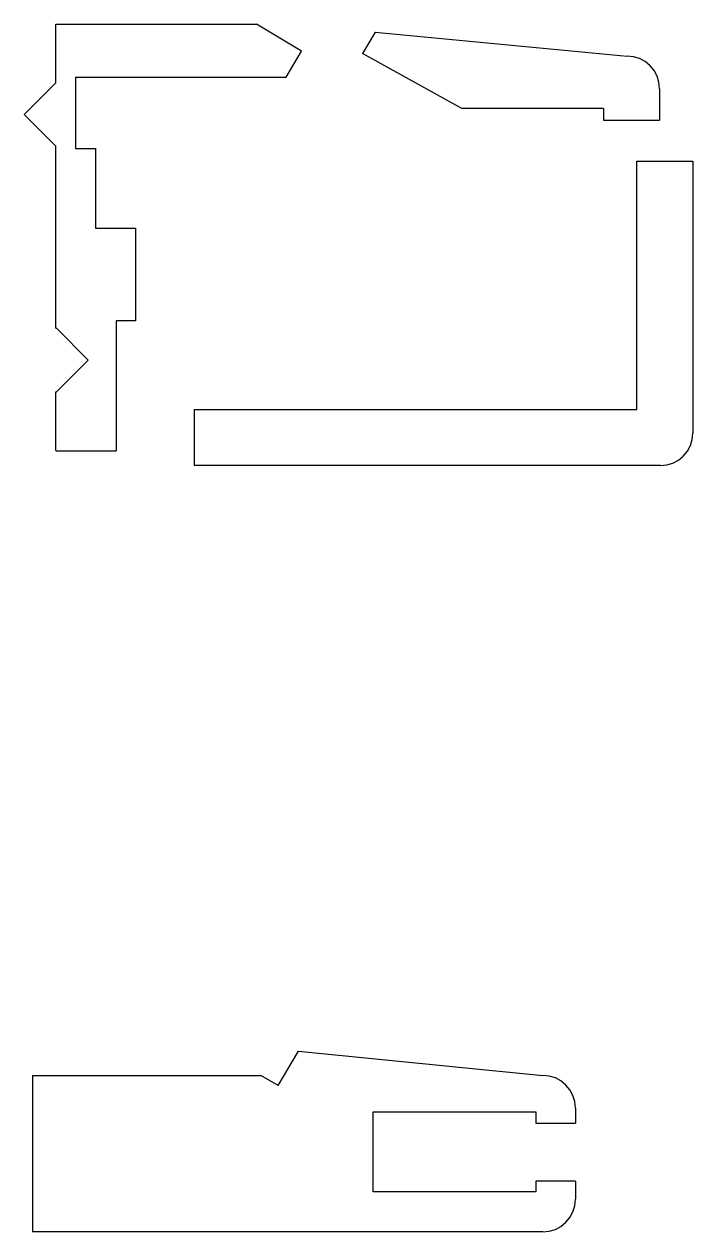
# Model space of a CAD drawing. Extents: x -746 to 461, y 75 to 845.
# Drawn here: x -169.7 to 0.2, y 447.7 to 754.3 of the extents above; entities that cross this region are included whole.
import ezdxf

# ---------------------------------------------------------------- set-up
doc = ezdxf.new("R2010")
doc.units = 0

msp = doc.modelspace()

# ---------------------------------------------------------------- linework, layer by layer
at = {"layer": 'Layer 1'}
for p, q in [((-161.596, 754.336), (-110.653, 754.336)), ((-161.596, 739.44), (-161.596, 754.336)), ((-99.2083, 747.498), (-110.6525, 754.33635)), ((-80.5204, 752.337), (-83.74179, 746.84519)), ((-80.5204, 752.337), (-16.5423, 746.20307)), ((-103.156, 740.844), (-99.2085, 747.49812)), ((-58.4718, 732.903), (-83.7417, 746.8452)), ((-14.924801, 746.046053), (-16.54302, 746.20615)), ((-13.383522, 745.577701), (-14.924801, 746.046053)), ((-11.962495, 744.819035), (-13.383522, 745.577701)), ((-10.705029, 743.787994), (-11.962495, 744.819035)), ((-9.67399, 742.530527), (-10.705029, 743.787994)), ((-8.915325, 741.109499), (-9.67399, 742.530527)), ((-161.596, 739.44), (-169.66168, 731.37703)), ((-156.584, 740.849), (-103.156, 740.843638)), ((-156.584, 740.849), (-156.584, 722.77)), ((-8.446975, 739.56822), (-8.915325, 741.109499)), ((-8.28688, 737.95), (-8.446975, 739.56822)), ((-8.28688, 737.948), (-8.28688, 729.98)), ((-169.662, 731.377), (-161.59632, 723.31403)), ((-22.5461, 732.903), (-58.4718, 732.903)), ((-22.5461, 732.903), (-22.5461, 729.98)), ((-22.5461, 729.98), (-8.28688, 729.98)), ((-161.588, 677.104), (-161.588, 723.314)), ((-156.584, 722.77), (-151.55, 722.77)), ((-151.55, 722.77), (-151.55, 702.493)), ((-14.0984, 719.527), (0.163528, 719.527)), ((-14.0984, 656.508), (-14.0984, 719.527)), ((0.163528, 719.527), (0.163528, 650.504)), ((-151.55, 702.493), (-141.352, 702.493)), ((-141.352, 702.493), (-141.352, 679.014)), ((-141.352, 679.014), (-146.324, 679.014)), ((-146.324, 679.002), (-146.324, 646.035)), ((-161.588, 677.104), (-161.48, 677.104)), ((-153.417, 669.041), (-161.47997, 677.10397)), ((-161.48, 660.978), (-153.41703, 669.04097)), ((-161.588, 660.978), (-161.48, 660.978)), ((-161.588, 646.055), (-161.588, 660.947)), ((-126.503, 656.508), (-126.503, 642.246)), ((-126.503, 656.508), (-14.0984, 656.508)), ((0.000985, 648.88593), (0.16108, 650.50415)), ((-1.22603, 645.923623), (-0.467365, 647.344651)), ((-0.467365, 647.344651), (0.000985, 648.88593)), ((-161.588, 646.035), (-146.324, 646.035)), ((-3.514535, 643.635115), (-2.257069, 644.666156)), ((-2.257069, 644.666156), (-1.22603, 645.923623)), ((-8.09451, 642.246), (-126.503, 642.246)), ((-8.09506, 642.248), (-6.476841, 642.408097)), ((-6.476841, 642.408097), (-4.935562, 642.876449)), ((-4.935562, 642.876449), (-3.514535, 643.635115)), ((-105.192, 484.821), (-100.01989, 493.54505)), ((-100.019, 493.545), (-37.9184, 487.38127)), ((-167.582, 487.392), (-167.582, 476.725)), ((-167.582, 487.392), (-109.5346, 487.381163)), ((-105.192, 484.821), (-109.53506, 487.38132)), ((-36.300922, 487.219043), (-37.91914, 487.37914)), ((-34.759644, 486.750692), (-36.300922, 487.219043)), ((-33.338618, 485.992027), (-34.759644, 486.750692)), ((-32.081153, 484.960987), (-33.338618, 485.992027)), ((-31.050113, 483.703522), (-32.081153, 484.960987)), ((-30.291448, 482.282496), (-31.050113, 483.703522)), ((-29.823097, 480.741218), (-30.291448, 482.282496)), ((-29.663, 479.123), (-29.823097, 480.741218)), ((-29.6608, 479.126), (-29.6608, 475.232)), ((-167.582, 476.725), (-167.582, 447.7)), ((-80.9999, 457.8), (-80.9999, 478.112)), ((-80.9999, 478.112), (-39.6989, 478.112)), ((-39.6989, 478.112), (-39.6989, 475.232)), ((-39.6989, 475.232), (-29.6608, 475.232)), ((-29.6608, 460.532), (-39.7097, 460.532)), ((-39.7097, 460.532), (-39.7097, 457.8)), ((-29.6608, 460.532), (-29.6608, 455.936)), ((-39.7097, 457.8), (-80.9999, 457.8)), ((-30.291408, 452.774644), (-29.823057, 454.315922)), ((-29.823057, 454.315922), (-29.66296, 455.93414)), ((-32.081113, 450.096153), (-31.050073, 451.353618)), ((-31.050073, 451.353618), (-30.291408, 452.774644)), ((-37.9191, 447.678), (-36.300882, 447.838097)), ((-36.300882, 447.838097), (-34.759604, 448.306448)), ((-34.759604, 448.306448), (-33.338578, 449.065113)), ((-33.338578, 449.065113), (-32.081113, 450.096153)), ((-37.9188, 447.678), (-167.5818, 447.699675))]:
    msp.add_line(p, q, dxfattribs=at)

doc.saveas('drawing.dxf')
